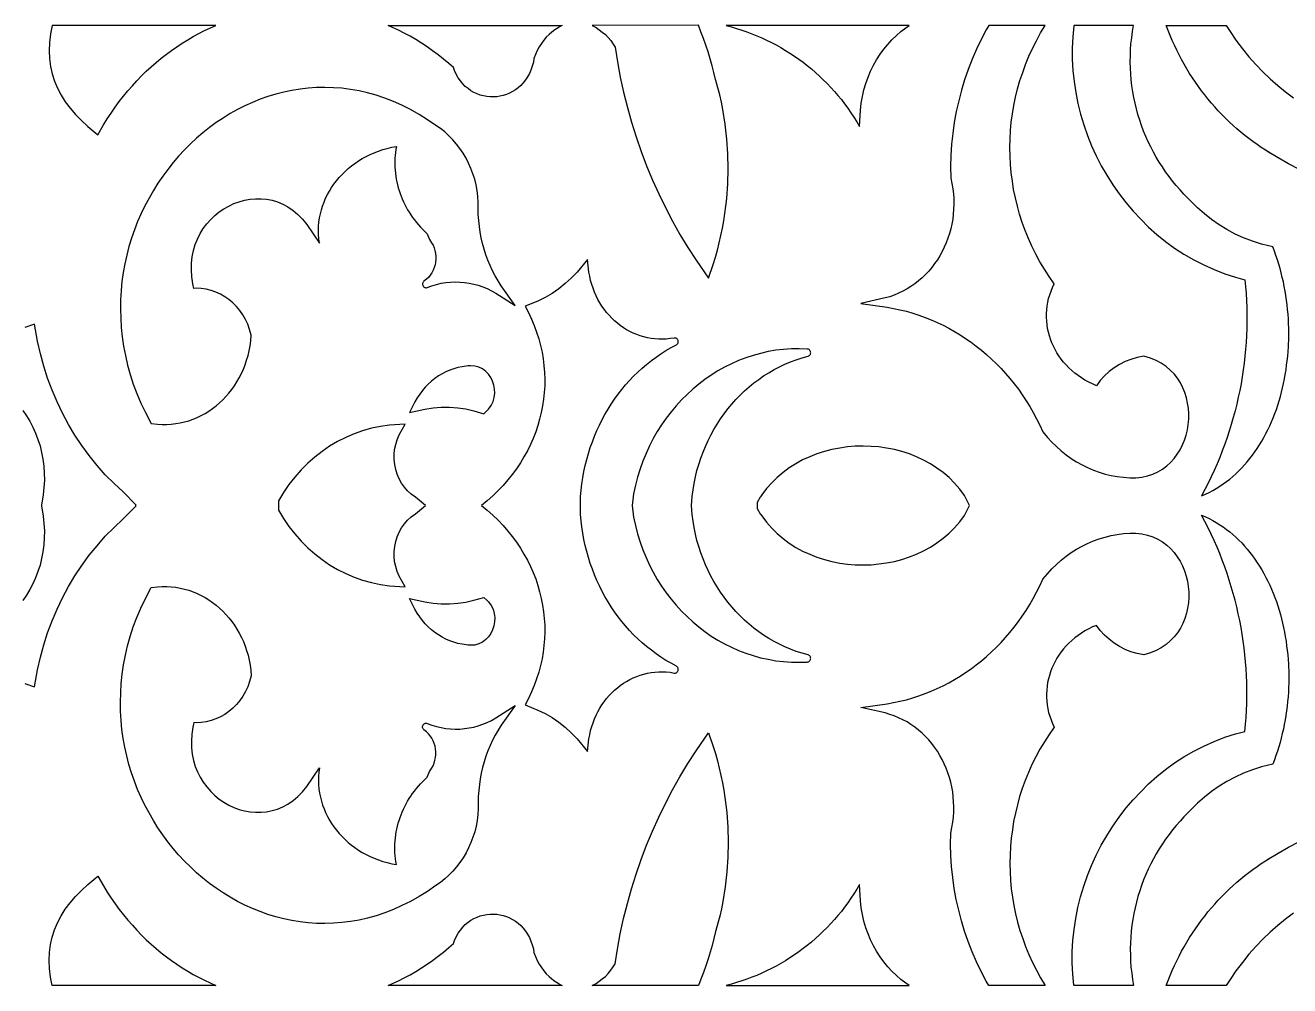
# Model space of a CAD drawing. Extents: x -1917 to -261, y -485 to 605.
# Drawn here: x -1608.4 to -1500.3, y 453.1 to 535.1 of the extents above; entities that cross this region are included whole.
import ezdxf

# ---------------------------------------------------------------- set-up
doc = ezdxf.new("R2010")
doc.units = 0
doc.layers.add('LAYER_1', color=18, linetype='CONTINUOUS')

msp = doc.modelspace()

# ---------------------------------------------------------------- linework, layer by layer
at = {"layer": 'LAYER_1'}
for points in [[(-1592.08, 535.12), (-1606.06, 535.12), (-1606.2, 534.42), (-1606.29, 533.68), (-1606.32, 532.97), (-1606.29, 532.29), (-1606.21, 531.62), (-1606.06, 530.98), (-1605.86, 530.36), (-1605.6, 529.76), (-1605.3, 529.18), (-1604.94, 528.61), (-1604.53, 528.06), (-1604.07, 527.53), (-1603.56, 527.01), (-1603.01, 526.5), (-1602.16, 525.79), (-1601.67, 526.63), (-1601.35, 527.15), (-1601.02, 527.65), (-1600.68, 528.14), (-1600.33, 528.62), (-1599.97, 529.09), (-1599.6, 529.54), (-1599.21, 529.98), (-1598.82, 530.4), (-1598.43, 530.82), (-1598.02, 531.21), (-1597.6, 531.6), (-1597.18, 531.97), (-1596.75, 532.32), (-1596.31, 532.67), (-1595.86, 533), (-1595.41, 533.31), (-1594.95, 533.61), (-1594.48, 533.9), (-1594.01, 534.17), (-1593.05, 534.68)], [(-1562.49, 535.12), (-1562.57, 535.08), (-1562.85, 534.93), (-1563.11, 534.76), (-1563.37, 534.56), (-1563.61, 534.35), (-1563.85, 534.12), (-1564.06, 533.86), (-1564.27, 533.59), (-1564.46, 533.3), (-1564.63, 532.98), (-1564.78, 532.65), (-1564.91, 532.31), (-1564.96, 531.99), (-1565.05, 531.65), (-1565.16, 531.32), (-1565.3, 531.02), (-1565.45, 530.73), (-1565.63, 530.47), (-1565.82, 530.23), (-1566.03, 530.01), (-1566.26, 529.81), (-1566.49, 529.63), (-1566.74, 529.48), (-1567, 529.34), (-1567.26, 529.23), (-1567.54, 529.15), (-1567.81, 529.08), (-1568.09, 529.04), (-1568.38, 529.02), (-1568.66, 529.03), (-1568.94, 529.05), (-1569.22, 529.11), (-1569.5, 529.18), (-1569.77, 529.28), (-1570.04, 529.4), (-1570.29, 529.55), (-1570.54, 529.73), (-1570.77, 529.92), (-1570.99, 530.14), (-1571.19, 530.39), (-1571.38, 530.66), (-1571.55, 530.96), (-1571.69, 531.27), (-1571.79, 531.53), (-1572.18, 531.88), (-1572.64, 532.26), (-1573.1, 532.63), (-1573.57, 532.97), (-1574.04, 533.31), (-1574.52, 533.62), (-1575, 533.92), (-1575.49, 534.2), (-1575.99, 534.47), (-1576.48, 534.72), (-1576.99, 534.96), (-1577.35, 535.12)], [(-1549.39, 530.52), (-1549.53, 531.11), (-1549.69, 531.69), (-1549.86, 532.28), (-1550.03, 532.86), (-1550.22, 533.43), (-1550.43, 534.01), (-1550.64, 534.57), (-1550.86, 535.14), (-1559.94, 535.12), (-1559.88, 535.09), (-1559.6, 534.94), (-1559.33, 534.76), (-1559.07, 534.56), (-1558.81, 534.34), (-1558.58, 534.1), (-1558.35, 533.83), (-1558.14, 533.53), (-1557.97, 533.26), (-1557.77, 532.01), (-1557.53, 530.71), (-1557.25, 529.42), (-1556.93, 528.13), (-1556.57, 526.86), (-1556.18, 525.61), (-1555.75, 524.37), (-1555.29, 523.14), (-1554.79, 521.93), (-1554.25, 520.74), (-1553.68, 519.57), (-1553.08, 518.42), (-1552.44, 517.29), (-1551.77, 516.18), (-1551.06, 515.09), (-1549.99, 513.55), (-1549.6, 514.71), (-1549.41, 515.33), (-1549.24, 515.95), (-1549.08, 516.57), (-1548.94, 517.19), (-1548.81, 517.82), (-1548.69, 518.44), (-1548.6, 519.08), (-1548.51, 519.71), (-1548.44, 520.34), (-1548.35, 521.61), (-1548.32, 522.89), (-1548.34, 524.16), (-1548.43, 525.43), (-1548.57, 526.69), (-1548.78, 527.94), (-1548.9, 528.57), (-1549.04, 529.19), (-1549.19, 529.81), (-1549.36, 530.42)], [(-1537.09, 526.49), (-1537.01, 527.89), (-1536.95, 528.49), (-1536.85, 529.07), (-1536.72, 529.63), (-1536.55, 530.18), (-1536.37, 530.71), (-1536.15, 531.23), (-1535.91, 531.73), (-1535.64, 532.2), (-1535.34, 532.66), (-1535.03, 533.09), (-1534.69, 533.51), (-1534.33, 533.9), (-1533.95, 534.27), (-1533.56, 534.61), (-1533.15, 534.93), (-1532.86, 535.12), (-1548.49, 535.12), (-1548.04, 535), (-1547.6, 534.87), (-1547.16, 534.73), (-1546.73, 534.58), (-1546.3, 534.42), (-1545.87, 534.25), (-1545.45, 534.07), (-1545.03, 533.87), (-1544.62, 533.67), (-1544.22, 533.46), (-1543.82, 533.24), (-1543.43, 533), (-1543.04, 532.76), (-1542.66, 532.51), (-1542.29, 532.25), (-1541.92, 531.98), (-1541.56, 531.7), (-1541.21, 531.41), (-1540.86, 531.11), (-1540.52, 530.8), (-1540.19, 530.49), (-1539.87, 530.17), (-1539.55, 529.83), (-1539.24, 529.49), (-1538.94, 529.15), (-1538.65, 528.79), (-1538.37, 528.42), (-1538.09, 528.05), (-1537.83, 527.67), (-1537.57, 527.29), (-1537.33, 526.89)], [(-1520.47, 513.07), (-1520.9, 513.69), (-1521.31, 514.31), (-1521.69, 514.95), (-1522.04, 515.61), (-1522.37, 516.27), (-1522.67, 516.94), (-1522.94, 517.62), (-1523.19, 518.3), (-1523.42, 519), (-1523.61, 519.7), (-1523.78, 520.4), (-1523.93, 521.11), (-1524.04, 521.82), (-1524.14, 522.54), (-1524.2, 523.26), (-1524.24, 523.98), (-1524.25, 524.7), (-1524.24, 525.43), (-1524.19, 526.15), (-1524.13, 526.87), (-1524.03, 527.59), (-1523.91, 528.3), (-1523.76, 529.01), (-1523.59, 529.72), (-1523.39, 530.42), (-1523.16, 531.12), (-1522.91, 531.8), (-1522.63, 532.49), (-1522.32, 533.16), (-1521.99, 533.82), (-1521.63, 534.48), (-1521.24, 535.12), (-1526.06, 535.12), (-1526.27, 534.75), (-1526.7, 533.93), (-1527.11, 533.09), (-1527.48, 532.24), (-1527.81, 531.37), (-1528.12, 530.49), (-1528.39, 529.59), (-1528.62, 528.69), (-1528.83, 527.77), (-1529, 526.85), (-1529.13, 525.91), (-1529.23, 524.98), (-1529.29, 524.03), (-1529.32, 523.08), (-1529.31, 522.1), (-1529.21, 521.62), (-1529.13, 521.18), (-1529.08, 520.74), (-1529.05, 520.31), (-1529.04, 519.87), (-1529.06, 519.44), (-1529.09, 519.01), (-1529.14, 518.59), (-1529.22, 518.17), (-1529.31, 517.76), (-1529.42, 517.36), (-1529.55, 516.96), (-1529.69, 516.58), (-1529.86, 516.2), (-1530.04, 515.83), (-1530.24, 515.47), (-1530.45, 515.12), (-1530.68, 514.79), (-1530.93, 514.47), (-1531.19, 514.16), (-1531.46, 513.86), (-1531.75, 513.58), (-1532.06, 513.32), (-1532.37, 513.07), (-1532.7, 512.84), (-1533.04, 512.63), (-1533.39, 512.43), (-1533.76, 512.26), (-1534.13, 512.1), (-1534.52, 511.97), (-1534.91, 511.86), (-1536.98, 511.39), (-1534.74, 511.07), (-1534.19, 510.97), (-1533.64, 510.86), (-1533.09, 510.72), (-1532.55, 510.57), (-1532.02, 510.39), (-1531.5, 510.2), (-1530.98, 510), (-1530.47, 509.77), (-1529.96, 509.53), (-1529.47, 509.27), (-1528.98, 509), (-1528.5, 508.71), (-1528.03, 508.4), (-1527.57, 508.08), (-1527.12, 507.74), (-1526.67, 507.39), (-1526.24, 507.02), (-1525.82, 506.64), (-1525.41, 506.25), (-1525.01, 505.83), (-1524.62, 505.41), (-1524.25, 504.97), (-1523.88, 504.52), (-1523.53, 504.06), (-1523.19, 503.58), (-1522.87, 503.09), (-1522.55, 502.59), (-1522.26, 502.07), (-1521.97, 501.55), (-1521.7, 501.01), (-1521.43, 500.42), (-1521.05, 499.96), (-1520.68, 499.56), (-1520.28, 499.17), (-1519.87, 498.81), (-1519.45, 498.47), (-1519.01, 498.16), (-1518.56, 497.87), (-1518.09, 497.61), (-1517.61, 497.38), (-1517.12, 497.17), (-1516.63, 496.99), (-1516.12, 496.83), (-1515.6, 496.71), (-1515.08, 496.61), (-1514.55, 496.55), (-1514.02, 496.51), (-1513.49, 496.51), (-1512.98, 496.56), (-1512.5, 496.67), (-1512.04, 496.82), (-1511.62, 497.01), (-1511.22, 497.25), (-1510.86, 497.52), (-1510.52, 497.82), (-1510.22, 498.16), (-1509.95, 498.52), (-1509.71, 498.9), (-1509.51, 499.31), (-1509.34, 499.73), (-1509.2, 500.16), (-1509.09, 500.61), (-1509.02, 501.06), (-1508.98, 501.52), (-1508.97, 501.98), (-1509, 502.44), (-1509.07, 502.89), (-1509.17, 503.34), (-1509.31, 503.78), (-1509.48, 504.2), (-1509.69, 504.61), (-1509.94, 505), (-1510.23, 505.37), (-1510.55, 505.7), (-1510.91, 506.01), (-1511.32, 506.29), (-1511.76, 506.52), (-1512.23, 506.72), (-1512.8, 506.89), (-1513.39, 506.78), (-1513.91, 506.62), (-1514.41, 506.43), (-1514.89, 506.18), (-1515.34, 505.89), (-1515.77, 505.57), (-1516.16, 505.2), (-1516.53, 504.8), (-1516.86, 504.37), (-1517.2, 504.52), (-1517.52, 504.68), (-1517.84, 504.85), (-1518.14, 505.04), (-1518.42, 505.24), (-1518.7, 505.45), (-1518.96, 505.67), (-1519.21, 505.9), (-1519.44, 506.14), (-1519.66, 506.39), (-1519.86, 506.64), (-1520.06, 506.91), (-1520.23, 507.18), (-1520.39, 507.46), (-1520.54, 507.75), (-1520.67, 508.04), (-1520.78, 508.34), (-1520.88, 508.64), (-1520.96, 508.95), (-1521.03, 509.26), (-1521.08, 509.57), (-1521.11, 509.89), (-1521.13, 510.21), (-1521.13, 510.53), (-1521.11, 510.85), (-1521.07, 511.17), (-1521.02, 511.49), (-1520.94, 511.81), (-1520.85, 512.13), (-1520.74, 512.44), (-1520.61, 512.76), (-1520.47, 513.07), (-1520.47, 513.07)], [(-1507.88, 494.96), (-1507.55, 495.11), (-1507.23, 495.26), (-1506.92, 495.42), (-1506.62, 495.6), (-1506.32, 495.78), (-1506.03, 495.98), (-1505.75, 496.18), (-1505.47, 496.4), (-1505.2, 496.62), (-1504.94, 496.85), (-1504.69, 497.1), (-1504.44, 497.35), (-1504.2, 497.61), (-1503.97, 497.87), (-1503.75, 498.15), (-1503.53, 498.43), (-1503.32, 498.72), (-1503.12, 499.02), (-1502.92, 499.33), (-1502.73, 499.64), (-1502.55, 499.96), (-1502.38, 500.28), (-1502.21, 500.61), (-1502.06, 500.95), (-1501.9, 501.29), (-1501.76, 501.63), (-1501.62, 501.99), (-1501.49, 502.34), (-1501.37, 502.7), (-1501.26, 503.07), (-1501.15, 503.44), (-1501.05, 503.81), (-1500.96, 504.19), (-1500.87, 504.57), (-1500.8, 504.95), (-1500.73, 505.33), (-1500.66, 505.72), (-1500.61, 506.11), (-1500.56, 506.5), (-1500.52, 506.9), (-1500.49, 507.29), (-1500.46, 507.69), (-1500.43, 508.48), (-1500.43, 509.28), (-1500.45, 509.68), (-1500.46, 510.08), (-1500.49, 510.48), (-1500.53, 510.87), (-1500.57, 511.27), (-1500.62, 511.67), (-1500.67, 512.06), (-1500.74, 512.45), (-1500.81, 512.84), (-1500.89, 513.23), (-1500.98, 513.61), (-1501.07, 514), (-1501.17, 514.38), (-1501.28, 514.75), (-1501.4, 515.12), (-1501.53, 515.49), (-1501.66, 515.86), (-1501.8, 516.22), (-1501.8, 516.22), (-1502.77, 516.46), (-1503.54, 516.7), (-1504.29, 516.99), (-1505.01, 517.32), (-1505.71, 517.69), (-1506.38, 518.11), (-1507.02, 518.55), (-1507.64, 519.04), (-1508.23, 519.56), (-1508.79, 520.11), (-1509.04, 520.38), (-1509.39, 520.73), (-1509.72, 521.09), (-1510.05, 521.46), (-1510.36, 521.84), (-1510.66, 522.23), (-1510.96, 522.63), (-1511.23, 523.04), (-1511.5, 523.45), (-1511.75, 523.88), (-1511.99, 524.31), (-1512.22, 524.75), (-1512.44, 525.19), (-1512.64, 525.65), (-1512.83, 526.1), (-1513, 526.57), (-1513.16, 527.04), (-1513.31, 527.52), (-1513.44, 528), (-1513.56, 528.49), (-1513.67, 528.98), (-1513.75, 529.47), (-1513.83, 529.97), (-1513.89, 530.48), (-1513.93, 530.98), (-1513.96, 531.49), (-1513.97, 532.01), (-1513.96, 532.52), (-1513.94, 533.04), (-1513.91, 533.56), (-1513.85, 534.08), (-1513.78, 534.6), (-1513.69, 535.12), (-1518.77, 535.12), (-1518.78, 535.1), (-1518.87, 534.14), (-1518.92, 533.19), (-1518.92, 532.24), (-1518.87, 531.28), (-1518.77, 530.34), (-1518.63, 529.4), (-1518.44, 528.47), (-1518.21, 527.55), (-1517.94, 526.64), (-1517.63, 525.74), (-1517.28, 524.86), (-1516.88, 524), (-1516.45, 523.15), (-1515.98, 522.33), (-1515.47, 521.53), (-1514.93, 520.75), (-1514.35, 520), (-1513.73, 519.27), (-1513.08, 518.58), (-1512.4, 517.91), (-1511.69, 517.28), (-1510.95, 516.68), (-1510.18, 516.12), (-1509.38, 515.6), (-1508.55, 515.12), (-1507.69, 514.68), (-1506.81, 514.28), (-1505.9, 513.93), (-1504.97, 513.63), (-1504.19, 513.42), (-1504.13, 512.83), (-1504.08, 512.23), (-1504.05, 511.64), (-1504.02, 511.04), (-1504.01, 510.45), (-1504.01, 509.85), (-1504.02, 509.26), (-1504.04, 508.66), (-1504.08, 508.07), (-1504.12, 507.48), (-1504.17, 506.89), (-1504.24, 506.3), (-1504.32, 505.71), (-1504.41, 505.13), (-1504.51, 504.54), (-1504.62, 503.96), (-1504.74, 503.38), (-1504.87, 502.8), (-1505.02, 502.22), (-1505.17, 501.65), (-1505.34, 501.07), (-1505.51, 500.5), (-1505.7, 499.94), (-1505.9, 499.37), (-1506.11, 498.81), (-1506.33, 498.25), (-1506.56, 497.69), (-1506.8, 497.14), (-1507.06, 496.59), (-1507.32, 496.05), (-1507.59, 495.5)], [(-1574.02, 517.34), (-1573.83, 516.84), (-1573.65, 516.58), (-1573.53, 516.36), (-1573.44, 516.13), (-1573.37, 515.9), (-1573.32, 515.66), (-1573.29, 515.41), (-1573.29, 515.17), (-1573.32, 514.92), (-1573.36, 514.68), (-1573.43, 514.45), (-1573.52, 514.23), (-1573.63, 514.01), (-1573.76, 513.81), (-1573.92, 513.62), (-1574.09, 513.45), (-1574.3, 513.29), (-1574.35, 513.25), (-1574.38, 513.2), (-1574.4, 513.15), (-1574.42, 513.1), (-1574.42, 513.05), (-1574.42, 512.99), (-1574.4, 512.94), (-1574.38, 512.89), (-1574.36, 512.85), (-1574.32, 512.81), (-1574.29, 512.78), (-1574.24, 512.75), (-1574.19, 512.74), (-1574.14, 512.73), (-1574.08, 512.73), (-1574.02, 512.75), (-1573.63, 512.9), (-1573.24, 513.01), (-1572.84, 513.11), (-1572.44, 513.17), (-1572.04, 513.22), (-1571.64, 513.23), (-1571.24, 513.22), (-1570.84, 513.19), (-1570.44, 513.13), (-1570.05, 513.05), (-1569.66, 512.95), (-1569.28, 512.81), (-1568.9, 512.66), (-1568.53, 512.48), (-1568.17, 512.28), (-1566.52, 511.21), (-1567.7, 512.9), (-1567.96, 513.32), (-1568.21, 513.74), (-1568.44, 514.18), (-1568.65, 514.63), (-1568.84, 515.08), (-1569.01, 515.55), (-1569.16, 516.02), (-1569.29, 516.5), (-1569.41, 516.99), (-1569.5, 517.48), (-1569.57, 517.97), (-1569.63, 518.47), (-1569.66, 518.98), (-1569.67, 519.48), (-1569.66, 520.01), (-1569.7, 520.52), (-1569.76, 521.02), (-1569.85, 521.51), (-1569.97, 521.99), (-1570.12, 522.46), (-1570.29, 522.92), (-1570.49, 523.37), (-1570.71, 523.8), (-1570.96, 524.22), (-1571.23, 524.62), (-1571.52, 525), (-1571.83, 525.36), (-1572.17, 525.71), (-1572.52, 526.03), (-1572.9, 526.32), (-1573.28, 526.59), (-1574, 527.08), (-1574.72, 527.53), (-1575.45, 527.94), (-1576.18, 528.31), (-1576.91, 528.63), (-1577.65, 528.92), (-1578.38, 529.16), (-1579.12, 529.37), (-1579.85, 529.53), (-1580.58, 529.66), (-1581.31, 529.76), (-1582.03, 529.81), (-1582.76, 529.83), (-1583.47, 529.82), (-1584.19, 529.77), (-1584.89, 529.69), (-1585.59, 529.58), (-1586.28, 529.43), (-1586.96, 529.26), (-1587.64, 529.05), (-1588.3, 528.82), (-1588.96, 528.55), (-1589.6, 528.26), (-1590.23, 527.94), (-1590.85, 527.6), (-1591.45, 527.22), (-1592.04, 526.83), (-1592.62, 526.41), (-1593.18, 525.96), (-1593.72, 525.5), (-1594.25, 525.01), (-1594.76, 524.5), (-1595.26, 523.97), (-1595.73, 523.41), (-1596.18, 522.84), (-1596.62, 522.26), (-1597.03, 521.65), (-1597.42, 521.03), (-1597.79, 520.39), (-1598.14, 519.73), (-1598.46, 519.06), (-1598.76, 518.38), (-1599.03, 517.68), (-1599.28, 516.97), (-1599.5, 516.25), (-1599.69, 515.52), (-1599.85, 514.78), (-1599.99, 514.02), (-1600.1, 513.26), (-1600.17, 512.49), (-1600.22, 511.71), (-1600.23, 510.93), (-1600.21, 510.14), (-1600.16, 509.35), (-1600.08, 508.55), (-1599.96, 507.74), (-1599.81, 506.94), (-1599.62, 506.13), (-1599.39, 505.32), (-1599.13, 504.51), (-1598.82, 503.7), (-1598.48, 502.89), (-1598.1, 502.09), (-1597.61, 501.14), (-1597.07, 501.08), (-1596.67, 501.06), (-1596.28, 501.06), (-1595.89, 501.08), (-1595.51, 501.13), (-1595.13, 501.19), (-1594.76, 501.28), (-1594.39, 501.38), (-1594.03, 501.51), (-1593.68, 501.66), (-1593.34, 501.82), (-1593, 502), (-1592.68, 502.2), (-1592.36, 502.42), (-1592.06, 502.65), (-1591.77, 502.9), (-1591.49, 503.16), (-1591.22, 503.44), (-1590.96, 503.73), (-1590.72, 504.04), (-1590.49, 504.36), (-1590.28, 504.7), (-1590.08, 505.04), (-1589.9, 505.4), (-1589.73, 505.77), (-1589.58, 506.15), (-1589.45, 506.54), (-1589.33, 506.94), (-1589.24, 507.35), (-1589.16, 507.76), (-1589.1, 508.19), (-1589.06, 508.67), (-1589.2, 509.17), (-1589.36, 509.61), (-1589.56, 510.03), (-1589.78, 510.42), (-1590.04, 510.79), (-1590.32, 511.13), (-1590.63, 511.44), (-1590.96, 511.72), (-1591.31, 511.97), (-1591.69, 512.18), (-1592.08, 512.36), (-1592.48, 512.5), (-1592.9, 512.61), (-1593.33, 512.67), (-1593.76, 512.69), (-1593.95, 512.68), (-1594.04, 513.07), (-1594.14, 513.67), (-1594.17, 514.26), (-1594.16, 514.83), (-1594.1, 515.38), (-1593.99, 515.91), (-1593.84, 516.41), (-1593.64, 516.89), (-1593.41, 517.35), (-1593.15, 517.78), (-1592.85, 518.18), (-1592.52, 518.55), (-1592.17, 518.89), (-1591.79, 519.2), (-1591.39, 519.47), (-1590.97, 519.71), (-1590.53, 519.92), (-1590.08, 520.08), (-1589.62, 520.21), (-1589.16, 520.29), (-1588.69, 520.33), (-1588.21, 520.33), (-1587.74, 520.29), (-1587.27, 520.2), (-1586.81, 520.06), (-1586.36, 519.87), (-1585.92, 519.63), (-1585.49, 519.34), (-1585.07, 518.99), (-1584.68, 518.59), (-1584.3, 518.13), (-1583.22, 516.54), (-1583.22, 516.54), (-1583.27, 516.9), (-1583.3, 517.27), (-1583.31, 517.63), (-1583.3, 517.99), (-1583.27, 518.34), (-1583.22, 518.69), (-1583.15, 519.04), (-1583.06, 519.38), (-1582.96, 519.71), (-1582.84, 520.04), (-1582.7, 520.37), (-1582.54, 520.68), (-1582.38, 520.99), (-1582.19, 521.29), (-1581.99, 521.58), (-1581.77, 521.87), (-1581.54, 522.14), (-1581.3, 522.41), (-1581.04, 522.66), (-1580.77, 522.9), (-1580.49, 523.13), (-1580.2, 523.35), (-1579.89, 523.56), (-1579.57, 523.76), (-1579.24, 523.94), (-1578.9, 524.11), (-1578.55, 524.26), (-1578.19, 524.4), (-1577.82, 524.52), (-1577.44, 524.63), (-1577.05, 524.72), (-1576.66, 524.8), (-1576.7, 524.54), (-1576.73, 524.29), (-1576.76, 524.03), (-1576.78, 523.78), (-1576.79, 523.52), (-1576.79, 523.27), (-1576.78, 523.02), (-1576.76, 522.76), (-1576.74, 522.51), (-1576.71, 522.26), (-1576.67, 522.01), (-1576.62, 521.76), (-1576.56, 521.51), (-1576.5, 521.27), (-1576.42, 521.03), (-1576.34, 520.78), (-1576.25, 520.55), (-1576.16, 520.31), (-1576.05, 520.07), (-1575.94, 519.84), (-1575.82, 519.61), (-1575.7, 519.39), (-1575.56, 519.17), (-1575.42, 518.95), (-1575.27, 518.73), (-1575.11, 518.52), (-1574.95, 518.31), (-1574.78, 518.11), (-1574.6, 517.91), (-1574.41, 517.71), (-1574.22, 517.52)], [(-1560.94, 494.14), (-1560.94, 494.37), (-1560.92, 494.9), (-1560.87, 495.44), (-1560.81, 495.98), (-1560.73, 496.51), (-1560.64, 497.04), (-1560.53, 497.56), (-1560.4, 498.07), (-1560.26, 498.58), (-1560.1, 499.08), (-1559.92, 499.57), (-1559.74, 500.06), (-1559.53, 500.54), (-1559.32, 501.01), (-1559.08, 501.47), (-1558.84, 501.92), (-1558.58, 502.37), (-1558.31, 502.8), (-1558.02, 503.22), (-1557.72, 503.64), (-1557.41, 504.04), (-1557.08, 504.43), (-1556.75, 504.81), (-1556.4, 505.17), (-1556.03, 505.52), (-1555.66, 505.87), (-1555.28, 506.19), (-1554.88, 506.51), (-1554.48, 506.81), (-1554.06, 507.09), (-1553.63, 507.36), (-1553.19, 507.62), (-1552.74, 507.86), (-1552.69, 507.89), (-1552.65, 507.93), (-1552.62, 507.98), (-1552.6, 508.02), (-1552.58, 508.08), (-1552.58, 508.13), (-1552.58, 508.18), (-1552.59, 508.23), (-1552.61, 508.28), (-1552.64, 508.32), (-1552.67, 508.36), (-1552.71, 508.4), (-1552.76, 508.42), (-1552.81, 508.44), (-1552.86, 508.44), (-1552.92, 508.44), (-1553.26, 508.39), (-1553.6, 508.35), (-1553.93, 508.33), (-1554.25, 508.34), (-1554.58, 508.36), (-1554.9, 508.4), (-1555.21, 508.46), (-1555.52, 508.53), (-1555.83, 508.62), (-1556.13, 508.73), (-1556.42, 508.86), (-1556.71, 509), (-1556.99, 509.15), (-1557.26, 509.32), (-1557.53, 509.5), (-1557.78, 509.7), (-1558.03, 509.91), (-1558.26, 510.14), (-1558.49, 510.38), (-1558.7, 510.63), (-1558.91, 510.89), (-1559.1, 511.16), (-1559.28, 511.45), (-1559.45, 511.74), (-1559.6, 512.05), (-1559.74, 512.36), (-1559.86, 512.69), (-1559.97, 513.02), (-1560.07, 513.36), (-1560.14, 513.72), (-1560.21, 514.07), (-1560.34, 515.13), (-1561.23, 514.06), (-1561.72, 513.55), (-1562.24, 513.08), (-1562.79, 512.65), (-1563.36, 512.25), (-1563.95, 511.91), (-1564.57, 511.6), (-1565.67, 511.16), (-1565.38, 510.61), (-1565.12, 510.06), (-1564.88, 509.51), (-1564.68, 508.95), (-1564.5, 508.38), (-1564.34, 507.81), (-1564.22, 507.24), (-1564.12, 506.67), (-1564.05, 506.09), (-1564, 505.51), (-1563.98, 504.94), (-1563.99, 504.36), (-1564.03, 503.79), (-1564.08, 503.22), (-1564.17, 502.65), (-1564.28, 502.08), (-1564.42, 501.52), (-1564.58, 500.97), (-1564.76, 500.42), (-1564.97, 499.87), (-1565.21, 499.34), (-1565.47, 498.81), (-1565.76, 498.29), (-1566.07, 497.78), (-1566.4, 497.28), (-1566.76, 496.8), (-1567.14, 496.32), (-1567.54, 495.86), (-1567.97, 495.41), (-1568.42, 494.97), (-1568.9, 494.55), (-1569.39, 494.14), (-1568.9, 493.74), (-1568.42, 493.31), (-1567.97, 492.88), (-1567.54, 492.43), (-1567.14, 491.96), (-1566.76, 491.49), (-1566.4, 491), (-1566.07, 490.5), (-1565.76, 489.99), (-1565.47, 489.47), (-1565.21, 488.94), (-1564.97, 488.41), (-1564.76, 487.87), (-1564.58, 487.32), (-1564.42, 486.76), (-1564.28, 486.2), (-1564.17, 485.64), (-1564.08, 485.07), (-1564.03, 484.49), (-1563.99, 483.92), (-1563.98, 483.34), (-1564, 482.77), (-1564.05, 482.19), (-1564.12, 481.62), (-1564.22, 481.04), (-1564.34, 480.47), (-1564.5, 479.9), (-1564.68, 479.34), (-1564.88, 478.78), (-1565.12, 478.22), (-1565.38, 477.67), (-1565.67, 477.13), (-1564.57, 476.68), (-1563.95, 476.38), (-1563.36, 476.03), (-1562.79, 475.64), (-1562.24, 475.21), (-1561.72, 474.73), (-1561.23, 474.22), (-1560.34, 473.15), (-1560.21, 474.21), (-1560.14, 474.57), (-1560.07, 474.92), (-1559.97, 475.26), (-1559.86, 475.59), (-1559.74, 475.92), (-1559.6, 476.23), (-1559.45, 476.54), (-1559.28, 476.84), (-1559.1, 477.12), (-1558.91, 477.39), (-1558.7, 477.66), (-1558.49, 477.91), (-1558.26, 478.14), (-1558.03, 478.37), (-1557.78, 478.58), (-1557.53, 478.78), (-1557.26, 478.96), (-1556.99, 479.13), (-1556.71, 479.29), (-1556.42, 479.43), (-1556.13, 479.55), (-1555.83, 479.66), (-1555.52, 479.75), (-1555.21, 479.83), (-1554.9, 479.88), (-1554.58, 479.92), (-1554.25, 479.94), (-1553.93, 479.95), (-1553.6, 479.93), (-1553.26, 479.9), (-1552.92, 479.84), (-1552.86, 479.84), (-1552.81, 479.84), (-1552.76, 479.86), (-1552.71, 479.89), (-1552.67, 479.92), (-1552.64, 479.96), (-1552.61, 480), (-1552.59, 480.05), (-1552.58, 480.1), (-1552.58, 480.16), (-1552.58, 480.21), (-1552.6, 480.26), (-1552.62, 480.31), (-1552.65, 480.35), (-1552.69, 480.39), (-1552.74, 480.42), (-1553.19, 480.67), (-1553.63, 480.92), (-1554.06, 481.19), (-1554.48, 481.48), (-1554.88, 481.78), (-1555.28, 482.09), (-1555.66, 482.42), (-1556.03, 482.76), (-1556.4, 483.11), (-1556.75, 483.48), (-1557.08, 483.86), (-1557.41, 484.25), (-1557.72, 484.65), (-1558.02, 485.06), (-1558.31, 485.48), (-1558.58, 485.92), (-1558.84, 486.36), (-1559.08, 486.81), (-1559.32, 487.27), (-1559.53, 487.74), (-1559.74, 488.22), (-1559.92, 488.71), (-1560.1, 489.2), (-1560.26, 489.7), (-1560.4, 490.21), (-1560.53, 490.73), (-1560.64, 491.25), (-1560.73, 491.77), (-1560.81, 492.31), (-1560.87, 492.84), (-1560.92, 493.38), (-1560.94, 493.92)], [(-1551.45, 494.14), (-1551.39, 494.91), (-1551.32, 495.47), (-1551.22, 496.03), (-1551.11, 496.58), (-1550.98, 497.12), (-1550.82, 497.65), (-1550.65, 498.17), (-1550.46, 498.69), (-1550.25, 499.19), (-1550.03, 499.68), (-1549.79, 500.16), (-1549.53, 500.63), (-1549.26, 501.09), (-1548.97, 501.54), (-1548.66, 501.97), (-1548.34, 502.39), (-1548.01, 502.8), (-1547.66, 503.19), (-1547.3, 503.56), (-1546.92, 503.92), (-1546.53, 504.27), (-1546.13, 504.6), (-1545.71, 504.91), (-1545.29, 505.21), (-1544.85, 505.48), (-1544.4, 505.74), (-1543.94, 505.98), (-1543.47, 506.21), (-1542.99, 506.41), (-1542.51, 506.59), (-1542.01, 506.75), (-1541.49, 506.9), (-1541.44, 506.92), (-1541.39, 506.95), (-1541.35, 506.98), (-1541.32, 507.03), (-1541.29, 507.07), (-1541.28, 507.13), (-1541.27, 507.18), (-1541.28, 507.23), (-1541.28, 507.28), (-1541.3, 507.33), (-1541.33, 507.38), (-1541.36, 507.42), (-1541.4, 507.45), (-1541.45, 507.48), (-1541.5, 507.5), (-1541.56, 507.5), (-1542.24, 507.53), (-1542.92, 507.52), (-1543.59, 507.47), (-1544.25, 507.39), (-1544.91, 507.28), (-1545.55, 507.13), (-1546.19, 506.96), (-1546.82, 506.75), (-1547.43, 506.51), (-1548.03, 506.25), (-1548.62, 505.95), (-1549.2, 505.63), (-1549.76, 505.28), (-1550.3, 504.9), (-1550.83, 504.5), (-1551.34, 504.08), (-1551.83, 503.63), (-1552.31, 503.15), (-1552.76, 502.65), (-1553.2, 502.13), (-1553.61, 501.59), (-1554, 501.03), (-1554.37, 500.45), (-1554.71, 499.85), (-1555.03, 499.23), (-1555.33, 498.59), (-1555.6, 497.93), (-1555.84, 497.26), (-1556.05, 496.57), (-1556.24, 495.87), (-1556.4, 495.15), (-1556.53, 494.14), (-1556.4, 493.14), (-1556.24, 492.42), (-1556.05, 491.71), (-1555.84, 491.02), (-1555.6, 490.35), (-1555.33, 489.7), (-1555.03, 489.06), (-1554.71, 488.44), (-1554.37, 487.83), (-1554, 487.25), (-1553.61, 486.69), (-1553.2, 486.15), (-1552.76, 485.63), (-1552.31, 485.13), (-1551.83, 484.66), (-1551.34, 484.21), (-1550.83, 483.78), (-1550.3, 483.38), (-1549.76, 483), (-1549.2, 482.65), (-1548.62, 482.33), (-1548.03, 482.04), (-1547.43, 481.77), (-1546.82, 481.53), (-1546.19, 481.33), (-1545.55, 481.15), (-1544.91, 481.01), (-1544.25, 480.89), (-1543.59, 480.81), (-1542.92, 480.77), (-1542.24, 480.76), (-1541.56, 480.78), (-1541.5, 480.79), (-1541.45, 480.8), (-1541.4, 480.83), (-1541.36, 480.87), (-1541.33, 480.91), (-1541.3, 480.95), (-1541.28, 481), (-1541.28, 481.05), (-1541.27, 481.11), (-1541.28, 481.16), (-1541.29, 481.21), (-1541.32, 481.26), (-1541.35, 481.3), (-1541.39, 481.34), (-1541.44, 481.37), (-1541.49, 481.39), (-1542.01, 481.53), (-1542.51, 481.69), (-1542.99, 481.87), (-1543.47, 482.08), (-1543.94, 482.3), (-1544.4, 482.54), (-1544.85, 482.8), (-1545.29, 483.08), (-1545.71, 483.37), (-1546.13, 483.68), (-1546.53, 484.01), (-1546.92, 484.36), (-1547.3, 484.72), (-1547.66, 485.1), (-1548.01, 485.49), (-1548.34, 485.89), (-1548.66, 486.31), (-1548.97, 486.75), (-1549.26, 487.19), (-1549.53, 487.65), (-1549.79, 488.12), (-1550.03, 488.6), (-1550.25, 489.09), (-1550.46, 489.6), (-1550.65, 490.11), (-1550.82, 490.63), (-1550.98, 491.16), (-1551.11, 491.7), (-1551.22, 492.25), (-1551.32, 492.81), (-1551.39, 493.37)], [(-1570.03, 502.23), (-1569.19, 501.98), (-1568.93, 502.21), (-1568.79, 502.36), (-1568.57, 502.67), (-1568.4, 503.01), (-1568.3, 503.36), (-1568.26, 503.72), (-1568.27, 504.07), (-1568.33, 504.42), (-1568.44, 504.75), (-1568.59, 505.06), (-1568.79, 505.35), (-1569.03, 505.59), (-1569.3, 505.8), (-1569.61, 505.95), (-1569.96, 506.05), (-1570.32, 506.07), (-1570.52, 506.06), (-1570.7, 506.03), (-1571.05, 505.98), (-1571.4, 505.91), (-1571.76, 505.81), (-1572.1, 505.69), (-1572.43, 505.55), (-1572.76, 505.38), (-1573.07, 505.2), (-1573.37, 504.99), (-1573.66, 504.76), (-1573.93, 504.51), (-1574.19, 504.24), (-1574.44, 503.96), (-1574.67, 503.66), (-1574.88, 503.34), (-1575.07, 503), (-1575.53, 502.08), (-1574.22, 502.37), (-1573.52, 502.47), (-1572.82, 502.53), (-1572.12, 502.53), (-1571.42, 502.48), (-1570.72, 502.38)], [(-1574.17, 494.14), (-1575.04, 494.86), (-1575.39, 495.11), (-1575.7, 495.4), (-1575.97, 495.71), (-1576.21, 496.06), (-1576.42, 496.43), (-1576.58, 496.81), (-1576.71, 497.22), (-1576.8, 497.63), (-1576.84, 498.06), (-1576.85, 498.49), (-1576.81, 498.92), (-1576.72, 499.34), (-1576.6, 499.76), (-1576.42, 500.17), (-1575.91, 501.09), (-1577.25, 500.99), (-1578.02, 500.89), (-1578.79, 500.73), (-1579.54, 500.52), (-1580.27, 500.26), (-1580.99, 499.95), (-1581.68, 499.6), (-1582.36, 499.2), (-1583.01, 498.76), (-1583.63, 498.27), (-1584.23, 497.75), (-1584.8, 497.18), (-1585.34, 496.57), (-1585.84, 495.93), (-1586.31, 495.24), (-1586.74, 494.53), (-1586.74, 494.14), (-1586.74, 493.75), (-1586.31, 493.04), (-1585.84, 492.36), (-1585.34, 491.71), (-1584.8, 491.1), (-1584.23, 490.54), (-1583.63, 490.01), (-1583.01, 489.52), (-1582.36, 489.08), (-1581.68, 488.68), (-1580.99, 488.33), (-1580.27, 488.02), (-1579.54, 487.77), (-1578.79, 487.56), (-1578.02, 487.4), (-1577.25, 487.29), (-1575.91, 487.2), (-1576.42, 488.11), (-1576.6, 488.52), (-1576.72, 488.94), (-1576.81, 489.36), (-1576.85, 489.79), (-1576.84, 490.22), (-1576.8, 490.65), (-1576.71, 491.06), (-1576.58, 491.47), (-1576.42, 491.86), (-1576.21, 492.23), (-1575.97, 492.57), (-1575.7, 492.89), (-1575.39, 493.17), (-1575.04, 493.42)], [(-1527.71, 494.14), (-1528.14, 495), (-1528.54, 495.55), (-1528.98, 496.05), (-1529.45, 496.52), (-1529.95, 496.95), (-1530.48, 497.34), (-1531.04, 497.69), (-1531.62, 498.01), (-1532.22, 498.29), (-1532.84, 498.54), (-1533.47, 498.74), (-1534.12, 498.91), (-1534.78, 499.04), (-1535.44, 499.14), (-1536.11, 499.19), (-1536.79, 499.21), (-1537.46, 499.2), (-1538.13, 499.14), (-1538.79, 499.05), (-1539.45, 498.92), (-1540.1, 498.75), (-1540.73, 498.55), (-1541.35, 498.31), (-1541.96, 498.03), (-1542.54, 497.71), (-1543.1, 497.36), (-1543.63, 496.97), (-1544.13, 496.54), (-1544.6, 496.08), (-1545.04, 495.58), (-1545.45, 495.04), (-1545.55, 494.87), (-1545.57, 494.85), (-1545.85, 494.4), (-1545.84, 494.14), (-1545.85, 493.88), (-1545.57, 493.43), (-1545.55, 493.41), (-1545.45, 493.25), (-1545.04, 492.71), (-1544.6, 492.21), (-1544.13, 491.74), (-1543.63, 491.31), (-1543.1, 490.92), (-1542.54, 490.57), (-1541.96, 490.25), (-1541.35, 489.98), (-1540.73, 489.73), (-1540.1, 489.53), (-1539.45, 489.36), (-1538.79, 489.23), (-1538.13, 489.14), (-1537.46, 489.09), (-1536.79, 489.07), (-1536.11, 489.09), (-1535.44, 489.15), (-1534.78, 489.24), (-1534.12, 489.37), (-1533.47, 489.54), (-1532.84, 489.75), (-1532.22, 489.99), (-1531.62, 490.27), (-1531.04, 490.59), (-1530.48, 490.94), (-1529.95, 491.34), (-1529.45, 491.77), (-1528.98, 492.23), (-1528.54, 492.74), (-1528.14, 493.28)], [(-1513.69, 453.16), (-1518.77, 453.16), (-1518.78, 453.19), (-1518.87, 454.14), (-1518.92, 455.09), (-1518.92, 456.05), (-1518.87, 457), (-1518.77, 457.94), (-1518.63, 458.88), (-1518.44, 459.81), (-1518.21, 460.74), (-1517.94, 461.64), (-1517.63, 462.54), (-1517.28, 463.42), (-1516.88, 464.28), (-1516.45, 465.13), (-1515.98, 465.95), (-1515.47, 466.76), (-1514.93, 467.53), (-1514.35, 468.29), (-1513.73, 469.01), (-1513.08, 469.71), (-1512.4, 470.37), (-1511.69, 471), (-1510.95, 471.6), (-1510.18, 472.16), (-1509.38, 472.68), (-1508.55, 473.16), (-1507.69, 473.6), (-1506.81, 474), (-1505.9, 474.35), (-1504.97, 474.65), (-1504.19, 474.86), (-1504.13, 475.46), (-1504.08, 476.05), (-1504.05, 476.65), (-1504.02, 477.24), (-1504.01, 477.84), (-1504.01, 478.43), (-1504.02, 479.02), (-1504.04, 479.62), (-1504.08, 480.21), (-1504.12, 480.8), (-1504.17, 481.39), (-1504.24, 481.98), (-1504.32, 482.57), (-1504.41, 483.16), (-1504.51, 483.74), (-1504.62, 484.32), (-1504.74, 484.9), (-1504.87, 485.48), (-1505.02, 486.06), (-1505.17, 486.64), (-1505.34, 487.21), (-1505.51, 487.78), (-1505.7, 488.35), (-1505.9, 488.91), (-1506.11, 489.47), (-1506.33, 490.03), (-1506.56, 490.59), (-1506.8, 491.14), (-1507.06, 491.69), (-1507.32, 492.24), (-1507.59, 492.78), (-1507.88, 493.32), (-1507.55, 493.18), (-1507.23, 493.02), (-1506.92, 492.86), (-1506.62, 492.69), (-1506.32, 492.5), (-1506.03, 492.31), (-1505.75, 492.1), (-1505.47, 491.89), (-1505.2, 491.66), (-1504.94, 491.43), (-1504.69, 491.19), (-1504.44, 490.94), (-1504.2, 490.68), (-1503.97, 490.41), (-1503.75, 490.13), (-1503.53, 489.85), (-1503.32, 489.56), (-1503.12, 489.26), (-1502.92, 488.96), (-1502.73, 488.65), (-1502.55, 488.33), (-1502.38, 488), (-1502.21, 487.67), (-1502.06, 487.34), (-1501.9, 487), (-1501.76, 486.65), (-1501.62, 486.3), (-1501.49, 485.94), (-1501.37, 485.58), (-1501.26, 485.22), (-1501.15, 484.85), (-1501.05, 484.47), (-1500.96, 484.1), (-1500.87, 483.72), (-1500.8, 483.33), (-1500.73, 482.95), (-1500.66, 482.56), (-1500.61, 482.17), (-1500.56, 481.78), (-1500.52, 481.39), (-1500.49, 480.99), (-1500.46, 480.59), (-1500.43, 479.8), (-1500.43, 479), (-1500.45, 478.6), (-1500.46, 478.2), (-1500.49, 477.81), (-1500.53, 477.41), (-1500.57, 477.01), (-1500.62, 476.62), (-1500.67, 476.22), (-1500.74, 475.83), (-1500.81, 475.44), (-1500.89, 475.05), (-1500.98, 474.67), (-1501.07, 474.29), (-1501.17, 473.91), (-1501.28, 473.53), (-1501.4, 473.16), (-1501.53, 472.79), (-1501.66, 472.42), (-1501.8, 472.06), (-1501.8, 472.06), (-1502.77, 471.82), (-1503.54, 471.58), (-1504.29, 471.29), (-1505.01, 470.96), (-1505.71, 470.59), (-1506.38, 470.18), (-1507.02, 469.73), (-1507.64, 469.24), (-1508.23, 468.73), (-1508.79, 468.17), (-1509.04, 467.9), (-1509.39, 467.55), (-1509.72, 467.19), (-1510.05, 466.82), (-1510.36, 466.44), (-1510.66, 466.05), (-1510.96, 465.65), (-1511.23, 465.25), (-1511.5, 464.83), (-1511.75, 464.41), (-1511.99, 463.98), (-1512.22, 463.54), (-1512.44, 463.09), (-1512.64, 462.64), (-1512.83, 462.18), (-1513, 461.71), (-1513.16, 461.24), (-1513.31, 460.77), (-1513.44, 460.28), (-1513.56, 459.8), (-1513.67, 459.3), (-1513.75, 458.81), (-1513.83, 458.31), (-1513.89, 457.81), (-1513.93, 457.3), (-1513.96, 456.79), (-1513.97, 456.28), (-1513.96, 455.76), (-1513.94, 455.24), (-1513.91, 454.73), (-1513.85, 454.21), (-1513.78, 453.68)], [(-1521.24, 453.16), (-1526.06, 453.16), (-1526.27, 453.53), (-1526.7, 454.35), (-1527.11, 455.19), (-1527.48, 456.05), (-1527.81, 456.91), (-1528.12, 457.8), (-1528.39, 458.69), (-1528.62, 459.6), (-1528.83, 460.51), (-1529, 461.44), (-1529.13, 462.37), (-1529.23, 463.31), (-1529.29, 464.25), (-1529.32, 465.2), (-1529.31, 466.18), (-1529.21, 466.66), (-1529.13, 467.1), (-1529.08, 467.54), (-1529.05, 467.98), (-1529.04, 468.41), (-1529.06, 468.84), (-1529.09, 469.27), (-1529.14, 469.69), (-1529.22, 470.11), (-1529.31, 470.52), (-1529.42, 470.92), (-1529.55, 471.32), (-1529.69, 471.71), (-1529.86, 472.09), (-1530.04, 472.45), (-1530.24, 472.81), (-1530.45, 473.16), (-1530.68, 473.5), (-1530.93, 473.82), (-1531.19, 474.13), (-1531.46, 474.42), (-1531.75, 474.7), (-1532.06, 474.96), (-1532.37, 475.21), (-1532.7, 475.44), (-1533.04, 475.66), (-1533.39, 475.85), (-1533.76, 476.02), (-1534.13, 476.18), (-1534.52, 476.31), (-1534.91, 476.43), (-1536.98, 476.89), (-1534.74, 477.21), (-1534.19, 477.31), (-1533.64, 477.43), (-1533.09, 477.56), (-1532.55, 477.72), (-1532.02, 477.89), (-1531.5, 478.08), (-1530.98, 478.29), (-1530.47, 478.51), (-1529.96, 478.75), (-1529.47, 479.01), (-1528.98, 479.28), (-1528.5, 479.57), (-1528.03, 479.88), (-1527.57, 480.2), (-1527.12, 480.54), (-1526.67, 480.89), (-1526.24, 481.26), (-1525.82, 481.64), (-1525.41, 482.04), (-1525.01, 482.45), (-1524.62, 482.87), (-1524.25, 483.31), (-1523.88, 483.76), (-1523.53, 484.23), (-1523.19, 484.7), (-1522.87, 485.19), (-1522.55, 485.69), (-1522.26, 486.21), (-1521.97, 486.73), (-1521.7, 487.27), (-1521.43, 487.86), (-1521.05, 488.32), (-1520.68, 488.73), (-1520.28, 489.11), (-1519.87, 489.47), (-1519.45, 489.81), (-1519.01, 490.12), (-1518.56, 490.41), (-1518.09, 490.67), (-1517.61, 490.91), (-1517.12, 491.12), (-1516.63, 491.3), (-1516.12, 491.45), (-1515.6, 491.57), (-1515.08, 491.67), (-1514.55, 491.74), (-1514.02, 491.77), (-1513.49, 491.77), (-1512.98, 491.72), (-1512.5, 491.61), (-1512.04, 491.46), (-1511.62, 491.27), (-1511.22, 491.04), (-1510.86, 490.76), (-1510.52, 490.46), (-1510.22, 490.12), (-1509.95, 489.76), (-1509.71, 489.38), (-1509.51, 488.98), (-1509.34, 488.55), (-1509.2, 488.12), (-1509.09, 487.67), (-1509.02, 487.22), (-1508.98, 486.76), (-1508.97, 486.3), (-1509, 485.84), (-1509.07, 485.39), (-1509.17, 484.94), (-1509.31, 484.5), (-1509.48, 484.08), (-1509.69, 483.67), (-1509.94, 483.28), (-1510.23, 482.92), (-1510.55, 482.58), (-1510.91, 482.27), (-1511.32, 482), (-1511.76, 481.76), (-1512.23, 481.56), (-1512.8, 481.39), (-1513.39, 481.51), (-1513.91, 481.66), (-1514.41, 481.86), (-1514.89, 482.1), (-1515.34, 482.39), (-1515.77, 482.72), (-1516.16, 483.08), (-1516.53, 483.48), (-1516.86, 483.91), (-1517.2, 483.77), (-1517.52, 483.6), (-1517.84, 483.43), (-1518.14, 483.24), (-1518.42, 483.05), (-1518.7, 482.84), (-1518.96, 482.62), (-1519.21, 482.39), (-1519.44, 482.15), (-1519.66, 481.9), (-1519.86, 481.64), (-1520.06, 481.37), (-1520.23, 481.1), (-1520.39, 480.82), (-1520.54, 480.53), (-1520.67, 480.24), (-1520.78, 479.94), (-1520.88, 479.64), (-1520.96, 479.33), (-1521.03, 479.02), (-1521.08, 478.71), (-1521.11, 478.39), (-1521.13, 478.07), (-1521.13, 477.75), (-1521.11, 477.43), (-1521.07, 477.11), (-1521.02, 476.79), (-1520.94, 476.47), (-1520.85, 476.16), (-1520.74, 475.84), (-1520.61, 475.53), (-1520.47, 475.21), (-1520.47, 475.21), (-1520.47, 475.21), (-1520.9, 474.6), (-1521.31, 473.97), (-1521.69, 473.33), (-1522.04, 472.68), (-1522.37, 472.02), (-1522.67, 471.35), (-1522.94, 470.67), (-1523.19, 469.98), (-1523.42, 469.29), (-1523.61, 468.59), (-1523.78, 467.88), (-1523.93, 467.17), (-1524.04, 466.46), (-1524.14, 465.74), (-1524.2, 465.02), (-1524.24, 464.3), (-1524.25, 463.58), (-1524.24, 462.86), (-1524.19, 462.14), (-1524.13, 461.42), (-1524.03, 460.7), (-1523.91, 459.98), (-1523.76, 459.27), (-1523.59, 458.56), (-1523.39, 457.86), (-1523.16, 457.17), (-1522.91, 456.48), (-1522.63, 455.8), (-1522.32, 455.12), (-1521.99, 454.46), (-1521.63, 453.81)], [(-1574.02, 470.95), (-1573.83, 471.44), (-1573.65, 471.7), (-1573.53, 471.92), (-1573.44, 472.15), (-1573.37, 472.39), (-1573.32, 472.63), (-1573.29, 472.87), (-1573.29, 473.12), (-1573.32, 473.36), (-1573.36, 473.6), (-1573.43, 473.83), (-1573.52, 474.06), (-1573.63, 474.27), (-1573.76, 474.47), (-1573.92, 474.66), (-1574.09, 474.83), (-1574.3, 474.99), (-1574.35, 475.04), (-1574.38, 475.08), (-1574.4, 475.13), (-1574.42, 475.18), (-1574.42, 475.24), (-1574.42, 475.29), (-1574.4, 475.34), (-1574.38, 475.39), (-1574.36, 475.43), (-1574.32, 475.47), (-1574.29, 475.5), (-1574.24, 475.53), (-1574.19, 475.55), (-1574.14, 475.55), (-1574.08, 475.55), (-1574.02, 475.53), (-1573.63, 475.39), (-1573.24, 475.27), (-1572.84, 475.18), (-1572.44, 475.11), (-1572.04, 475.07), (-1571.64, 475.05), (-1571.24, 475.06), (-1570.84, 475.09), (-1570.44, 475.15), (-1570.05, 475.23), (-1569.66, 475.34), (-1569.28, 475.47), (-1568.9, 475.62), (-1568.53, 475.8), (-1568.17, 476.01), (-1566.52, 477.07), (-1567.7, 475.38), (-1567.96, 474.97), (-1568.21, 474.54), (-1568.44, 474.1), (-1568.65, 473.66), (-1568.84, 473.2), (-1569.01, 472.73), (-1569.16, 472.26), (-1569.29, 471.78), (-1569.41, 471.3), (-1569.5, 470.81), (-1569.57, 470.31), (-1569.63, 469.81), (-1569.66, 469.31), (-1569.67, 468.8), (-1569.66, 468.27), (-1569.7, 467.76), (-1569.76, 467.26), (-1569.85, 466.77), (-1569.97, 466.29), (-1570.12, 465.82), (-1570.29, 465.36), (-1570.49, 464.91), (-1570.71, 464.48), (-1570.96, 464.06), (-1571.23, 463.66), (-1571.52, 463.28), (-1571.83, 462.92), (-1572.17, 462.58), (-1572.52, 462.26), (-1572.9, 461.96), (-1573.28, 461.69), (-1574, 461.2), (-1574.72, 460.75), (-1575.45, 460.34), (-1576.18, 459.98), (-1576.91, 459.65), (-1577.65, 459.37), (-1578.38, 459.12), (-1579.12, 458.92), (-1579.85, 458.75), (-1580.58, 458.62), (-1581.31, 458.53), (-1582.03, 458.47), (-1582.76, 458.45), (-1583.47, 458.46), (-1584.19, 458.51), (-1584.89, 458.59), (-1585.59, 458.7), (-1586.28, 458.85), (-1586.96, 459.02), (-1587.64, 459.23), (-1588.3, 459.47), (-1588.96, 459.73), (-1589.6, 460.02), (-1590.23, 460.34), (-1590.85, 460.69), (-1591.45, 461.06), (-1592.04, 461.46), (-1592.62, 461.88), (-1593.18, 462.32), (-1593.72, 462.79), (-1594.25, 463.28), (-1594.76, 463.79), (-1595.26, 464.32), (-1595.73, 464.87), (-1596.18, 465.44), (-1596.62, 466.03), (-1597.03, 466.63), (-1597.42, 467.26), (-1597.79, 467.89), (-1598.14, 468.55), (-1598.46, 469.22), (-1598.76, 469.9), (-1599.03, 470.6), (-1599.28, 471.31), (-1599.5, 472.03), (-1599.69, 472.76), (-1599.85, 473.51), (-1599.99, 474.26), (-1600.1, 475.02), (-1600.17, 475.79), (-1600.22, 476.57), (-1600.23, 477.35), (-1600.21, 478.14), (-1600.16, 478.94), (-1600.08, 479.74), (-1599.96, 480.54), (-1599.81, 481.35), (-1599.62, 482.15), (-1599.39, 482.96), (-1599.13, 483.77), (-1598.82, 484.58), (-1598.48, 485.39), (-1598.1, 486.2), (-1597.61, 487.14), (-1597.07, 487.2), (-1596.67, 487.22), (-1596.28, 487.22), (-1595.89, 487.2), (-1595.51, 487.16), (-1595.13, 487.09), (-1594.76, 487), (-1594.39, 486.9), (-1594.03, 486.77), (-1593.68, 486.63), (-1593.34, 486.46), (-1593, 486.28), (-1592.68, 486.08), (-1592.36, 485.87), (-1592.06, 485.63), (-1591.77, 485.38), (-1591.49, 485.12), (-1591.22, 484.84), (-1590.96, 484.55), (-1590.72, 484.24), (-1590.49, 483.92), (-1590.28, 483.59), (-1590.08, 483.24), (-1589.9, 482.88), (-1589.73, 482.52), (-1589.58, 482.14), (-1589.45, 481.75), (-1589.33, 481.35), (-1589.24, 480.94), (-1589.16, 480.52), (-1589.1, 480.09), (-1589.06, 479.61), (-1589.2, 479.11), (-1589.36, 478.67), (-1589.56, 478.25), (-1589.78, 477.86), (-1590.04, 477.49), (-1590.32, 477.15), (-1590.63, 476.84), (-1590.96, 476.56), (-1591.31, 476.31), (-1591.69, 476.1), (-1592.08, 475.92), (-1592.48, 475.78), (-1592.9, 475.68), (-1593.33, 475.62), (-1593.76, 475.6), (-1593.95, 475.61), (-1594.04, 475.22), (-1594.14, 474.61), (-1594.17, 474.02), (-1594.16, 473.45), (-1594.1, 472.9), (-1593.99, 472.38), (-1593.84, 471.87), (-1593.64, 471.39), (-1593.41, 470.94), (-1593.15, 470.51), (-1592.85, 470.11), (-1592.52, 469.73), (-1592.17, 469.39), (-1591.79, 469.08), (-1591.39, 468.81), (-1590.97, 468.57), (-1590.53, 468.37), (-1590.08, 468.2), (-1589.62, 468.07), (-1589.16, 467.99), (-1588.69, 467.95), (-1588.21, 467.95), (-1587.74, 468), (-1587.27, 468.09), (-1586.81, 468.23), (-1586.36, 468.42), (-1585.92, 468.65), (-1585.49, 468.95), (-1585.07, 469.29), (-1584.68, 469.69), (-1584.3, 470.15), (-1583.22, 471.75), (-1583.22, 471.75), (-1583.27, 471.38), (-1583.3, 471.02), (-1583.31, 470.66), (-1583.3, 470.3), (-1583.27, 469.94), (-1583.22, 469.59), (-1583.15, 469.25), (-1583.06, 468.9), (-1582.96, 468.57), (-1582.84, 468.24), (-1582.7, 467.92), (-1582.54, 467.6), (-1582.38, 467.29), (-1582.19, 466.99), (-1581.99, 466.7), (-1581.77, 466.42), (-1581.54, 466.14), (-1581.3, 465.88), (-1581.04, 465.62), (-1580.77, 465.38), (-1580.49, 465.15), (-1580.2, 464.93), (-1579.89, 464.72), (-1579.57, 464.53), (-1579.24, 464.34), (-1578.9, 464.18), (-1578.55, 464.02), (-1578.19, 463.88), (-1577.82, 463.76), (-1577.44, 463.65), (-1577.05, 463.56), (-1576.66, 463.48), (-1576.7, 463.74), (-1576.73, 463.99), (-1576.76, 464.25), (-1576.78, 464.5), (-1576.79, 464.76), (-1576.79, 465.01), (-1576.78, 465.27), (-1576.76, 465.52), (-1576.74, 465.77), (-1576.71, 466.02), (-1576.67, 466.27), (-1576.62, 466.52), (-1576.56, 466.77), (-1576.5, 467.01), (-1576.42, 467.26), (-1576.34, 467.5), (-1576.25, 467.74), (-1576.16, 467.97), (-1576.05, 468.21), (-1575.94, 468.44), (-1575.82, 468.67), (-1575.7, 468.89), (-1575.56, 469.12), (-1575.42, 469.33), (-1575.27, 469.55), (-1575.11, 469.76), (-1574.95, 469.97), (-1574.78, 470.17), (-1574.6, 470.37), (-1574.41, 470.57), (-1574.22, 470.76)], [(-1570.03, 486.05), (-1569.19, 486.3), (-1568.93, 486.07), (-1568.79, 485.92), (-1568.57, 485.61), (-1568.4, 485.28), (-1568.3, 484.92), (-1568.26, 484.57), (-1568.27, 484.21), (-1568.33, 483.86), (-1568.44, 483.53), (-1568.59, 483.22), (-1568.79, 482.94), (-1569.03, 482.69), (-1569.3, 482.48), (-1569.61, 482.33), (-1569.96, 482.23), (-1570.32, 482.21), (-1570.52, 482.22), (-1570.7, 482.25), (-1571.05, 482.3), (-1571.4, 482.37), (-1571.76, 482.47), (-1572.1, 482.59), (-1572.43, 482.73), (-1572.76, 482.9), (-1573.07, 483.09), (-1573.37, 483.3), (-1573.66, 483.52), (-1573.93, 483.77), (-1574.19, 484.04), (-1574.44, 484.32), (-1574.67, 484.63), (-1574.88, 484.94), (-1575.07, 485.28), (-1575.53, 486.2), (-1574.22, 485.91), (-1573.52, 485.81), (-1572.82, 485.76), (-1572.12, 485.75), (-1571.42, 485.8), (-1570.72, 485.9)], [(-1550.86, 453.15), (-1559.94, 453.16), (-1559.88, 453.19), (-1559.6, 453.34), (-1559.33, 453.52), (-1559.07, 453.72), (-1558.81, 453.94), (-1558.58, 454.19), (-1558.35, 454.46), (-1558.14, 454.75), (-1557.97, 455.02), (-1557.77, 456.27), (-1557.53, 457.57), (-1557.25, 458.87), (-1556.93, 460.15), (-1556.57, 461.42), (-1556.18, 462.67), (-1555.75, 463.92), (-1555.29, 465.14), (-1554.79, 466.35), (-1554.25, 467.54), (-1553.68, 468.71), (-1553.08, 469.86), (-1552.44, 470.99), (-1551.77, 472.11), (-1551.06, 473.19), (-1549.99, 474.73), (-1549.6, 473.57), (-1549.41, 472.96), (-1549.24, 472.34), (-1549.08, 471.72), (-1548.94, 471.09), (-1548.81, 470.47), (-1548.69, 469.84), (-1548.6, 469.21), (-1548.51, 468.58), (-1548.44, 467.94), (-1548.35, 466.67), (-1548.32, 465.4), (-1548.34, 464.13), (-1548.43, 462.86), (-1548.57, 461.59), (-1548.78, 460.34), (-1548.9, 459.71), (-1549.04, 459.09), (-1549.19, 458.47), (-1549.36, 457.86), (-1549.39, 457.77), (-1549.53, 457.18), (-1549.69, 456.59), (-1549.86, 456.01), (-1550.03, 455.43), (-1550.22, 454.85), (-1550.43, 454.28), (-1550.64, 453.71)], [(-1592.08, 453.16), (-1606.06, 453.16), (-1606.2, 453.87), (-1606.29, 454.6), (-1606.32, 455.31), (-1606.29, 455.99), (-1606.21, 456.66), (-1606.06, 457.3), (-1605.86, 457.92), (-1605.6, 458.52), (-1605.3, 459.11), (-1604.94, 459.67), (-1604.53, 460.22), (-1604.07, 460.75), (-1603.56, 461.27), (-1603.01, 461.78), (-1602.16, 462.49), (-1601.67, 461.66), (-1601.35, 461.14), (-1601.02, 460.63), (-1600.68, 460.14), (-1600.33, 459.66), (-1599.97, 459.19), (-1599.6, 458.74), (-1599.21, 458.3), (-1598.82, 457.88), (-1598.43, 457.47), (-1598.02, 457.07), (-1597.6, 456.69), (-1597.18, 456.31), (-1596.75, 455.96), (-1596.31, 455.62), (-1595.86, 455.29), (-1595.41, 454.97), (-1594.95, 454.67), (-1594.48, 454.38), (-1594.01, 454.11), (-1593.05, 453.61)], [(-1532.86, 453.16), (-1533.15, 453.36), (-1533.56, 453.67), (-1533.95, 454.02), (-1534.33, 454.38), (-1534.69, 454.77), (-1535.03, 455.19), (-1535.34, 455.62), (-1535.64, 456.08), (-1535.91, 456.56), (-1536.15, 457.05), (-1536.37, 457.57), (-1536.55, 458.1), (-1536.72, 458.65), (-1536.85, 459.22), (-1536.95, 459.8), (-1537.01, 460.39), (-1537.09, 461.79), (-1537.33, 461.39), (-1537.57, 461), (-1537.83, 460.61), (-1538.09, 460.23), (-1538.37, 459.86), (-1538.65, 459.49), (-1538.94, 459.14), (-1539.24, 458.79), (-1539.55, 458.45), (-1539.87, 458.12), (-1540.19, 457.79), (-1540.52, 457.48), (-1540.86, 457.17), (-1541.21, 456.87), (-1541.56, 456.59), (-1541.92, 456.31), (-1542.29, 456.04), (-1542.66, 455.77), (-1543.04, 455.52), (-1543.43, 455.28), (-1543.82, 455.05), (-1544.22, 454.82), (-1544.62, 454.61), (-1545.03, 454.41), (-1545.45, 454.22), (-1545.87, 454.03), (-1546.3, 453.86), (-1546.73, 453.7), (-1547.16, 453.55), (-1547.6, 453.41), (-1548.04, 453.28), (-1548.49, 453.16)], [(-1562.49, 453.16), (-1577.35, 453.16), (-1576.99, 453.32), (-1576.48, 453.56), (-1575.99, 453.81), (-1575.49, 454.08), (-1575, 454.36), (-1574.52, 454.66), (-1574.04, 454.98), (-1573.57, 455.31), (-1573.1, 455.66), (-1572.64, 456.02), (-1572.18, 456.4), (-1571.79, 456.75), (-1571.69, 457.01), (-1571.55, 457.33), (-1571.38, 457.62), (-1571.19, 457.89), (-1570.99, 458.14), (-1570.77, 458.36), (-1570.54, 458.56), (-1570.29, 458.73), (-1570.04, 458.88), (-1569.77, 459), (-1569.5, 459.1), (-1569.22, 459.18), (-1568.94, 459.23), (-1568.66, 459.26), (-1568.38, 459.26), (-1568.09, 459.24), (-1567.81, 459.2), (-1567.54, 459.14), (-1567.26, 459.05), (-1567, 458.94), (-1566.74, 458.81), (-1566.49, 458.65), (-1566.26, 458.48), (-1566.03, 458.28), (-1565.82, 458.06), (-1565.63, 457.81), (-1565.45, 457.55), (-1565.3, 457.27), (-1565.16, 456.96), (-1565.05, 456.64), (-1564.96, 456.29), (-1564.91, 455.97), (-1564.78, 455.64), (-1564.63, 455.3), (-1564.46, 454.99), (-1564.27, 454.69), (-1564.06, 454.42), (-1563.85, 454.17), (-1563.61, 453.93), (-1563.37, 453.72), (-1563.11, 453.53), (-1562.85, 453.35), (-1562.57, 453.2)]]:
    msp.add_lwpolyline(points, close=True, dxfattribs=at)
for points in [[(-1499.52, 522.82), (-1500.45, 523.3), (-1501.35, 523.81), (-1502.24, 524.37), (-1502.04, 524.25), (-1502.41, 524.47), (-1502.78, 524.71), (-1503.14, 524.95), (-1503.49, 525.21), (-1503.84, 525.47), (-1504.19, 525.74), (-1504.53, 526.01), (-1504.86, 526.3), (-1505.19, 526.59), (-1505.51, 526.89), (-1505.83, 527.2), (-1506.14, 527.51), (-1506.45, 527.84), (-1506.75, 528.17), (-1507.04, 528.5), (-1507.33, 528.85), (-1507.6, 529.19), (-1507.88, 529.55), (-1508.14, 529.91), (-1508.4, 530.28), (-1508.65, 530.65), (-1508.9, 531.03), (-1509.13, 531.42), (-1509.36, 531.81), (-1509.58, 532.21), (-1509.8, 532.61), (-1510, 533.01), (-1510.2, 533.43), (-1510.39, 533.84), (-1510.57, 534.26), (-1510.74, 534.69), (-1510.9, 535.12), (-1505.78, 535.12), (-1505.45, 534.61), (-1504.94, 533.86), (-1504.39, 533.14), (-1503.83, 532.45), (-1503.24, 531.79), (-1502.64, 531.16), (-1502.01, 530.56), (-1501.37, 529.99), (-1500.7, 529.45), (-1500.02, 528.95)], [(-1608.4, 478.94), (-1607.57, 478.66), (-1607.31, 480.1), (-1607.07, 481.18), (-1606.78, 482.24), (-1606.45, 483.28), (-1606.07, 484.3), (-1605.64, 485.3), (-1605.18, 486.27), (-1604.67, 487.22), (-1604.12, 488.14), (-1603.53, 489.03), (-1602.9, 489.89), (-1602.23, 490.71), (-1601.53, 491.51), (-1600.78, 492.27), (-1600.01, 492.99), (-1598.9, 494.11), (-1598.93, 494.14), (-1598.9, 494.17), (-1600.01, 495.3), (-1600.78, 496.02), (-1601.53, 496.77), (-1602.23, 497.57), (-1602.9, 498.4), (-1603.53, 499.25), (-1604.12, 500.15), (-1604.67, 501.06), (-1605.18, 502.01), (-1605.64, 502.98), (-1606.07, 503.98), (-1606.45, 505), (-1606.78, 506.04), (-1607.07, 507.1), (-1607.31, 508.18), (-1607.57, 509.63), (-1608.4, 509.35)], [(-1608.57, 502.26), (-1608.26, 501.8), (-1607.97, 501.33), (-1607.71, 500.83), (-1607.48, 500.31), (-1607.28, 499.78), (-1607.1, 499.23), (-1606.96, 498.67), (-1606.85, 498.1), (-1606.78, 497.51), (-1606.74, 496.91), (-1606.73, 496.3), (-1606.77, 495.69), (-1606.84, 495.06), (-1606.96, 494.17), (-1606.96, 494.14), (-1606.96, 494.11), (-1606.84, 493.22), (-1606.77, 492.6), (-1606.73, 491.98), (-1606.74, 491.37), (-1606.78, 490.77), (-1606.85, 490.19), (-1606.96, 489.61), (-1607.1, 489.05), (-1607.28, 488.5), (-1607.48, 487.97), (-1607.71, 487.45), (-1607.97, 486.96), (-1608.26, 486.48), (-1608.57, 486.02)], [(-1500.02, 459.34), (-1500.7, 458.83), (-1501.37, 458.29), (-1502.01, 457.72), (-1502.64, 457.12), (-1503.24, 456.49), (-1503.83, 455.83), (-1504.39, 455.14), (-1504.94, 454.42), (-1505.45, 453.67), (-1505.78, 453.16), (-1510.9, 453.16), (-1510.74, 453.59), (-1510.57, 454.02), (-1510.39, 454.44), (-1510.2, 454.86), (-1510, 455.27), (-1509.8, 455.68), (-1509.58, 456.08), (-1509.36, 456.47), (-1509.13, 456.86), (-1508.9, 457.25), (-1508.65, 457.63), (-1508.4, 458), (-1508.14, 458.37), (-1507.88, 458.73), (-1507.6, 459.09), (-1507.33, 459.44), (-1507.04, 459.78), (-1506.75, 460.12), (-1506.45, 460.45), (-1506.14, 460.77), (-1505.83, 461.08), (-1505.51, 461.39), (-1505.19, 461.69), (-1504.86, 461.98), (-1504.53, 462.27), (-1504.19, 462.55), (-1503.84, 462.82), (-1503.49, 463.08), (-1503.14, 463.33), (-1502.78, 463.57), (-1502.41, 463.81), (-1502.04, 464.04), (-1502.24, 463.91), (-1501.35, 464.47), (-1500.45, 464.98), (-1499.52, 465.46)]]:
    msp.add_lwpolyline(points, dxfattribs=at)

doc.saveas('drawing.dxf')
